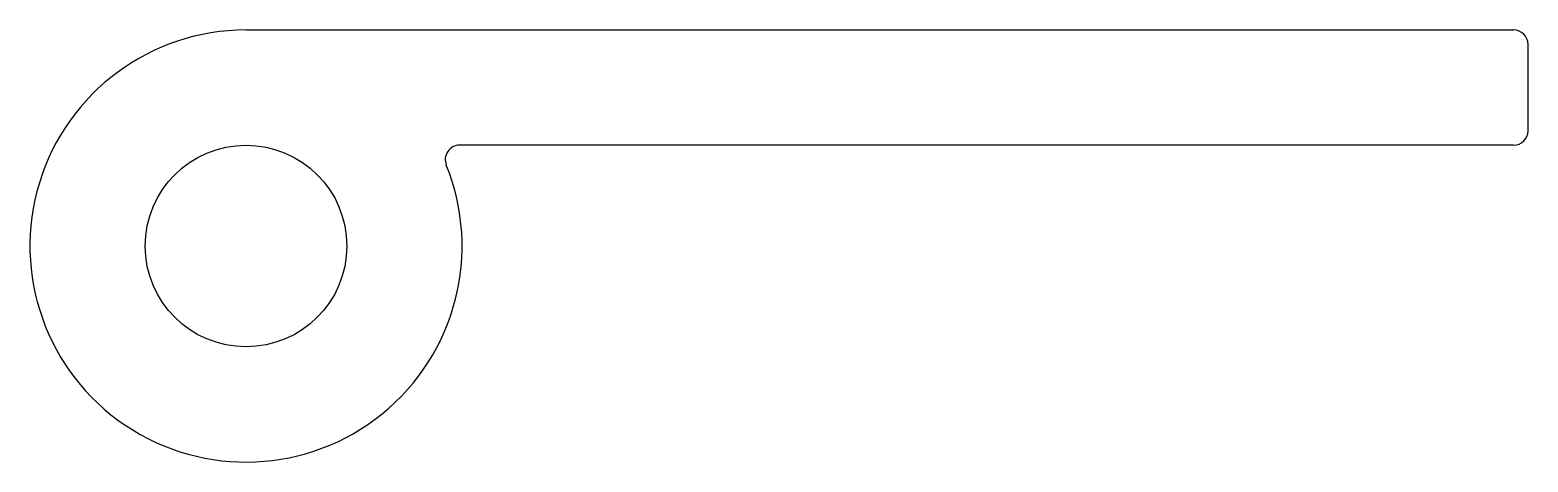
# Model space of a CAD drawing. Extents: x 1935 to 2039, y 1570 to 1600.
import ezdxf

# ---------------------------------------------------------------- set-up
doc = ezdxf.new("R2010")
doc.units = 0
doc.layers.get('0').update_dxf_attribs({"linetype": 'CONTINUOUS'})

msp = doc.modelspace()

# ---------------------------------------------------------------- linework, layer by layer
for p, q in [((1949.64, 1599.77, -120), (2037.64, 1599.77, -120)), ((2038.64, 1592.77, -120), (2038.64, 1598.77, -120)), ((2037.64, 1591.77, -120), (1964.47, 1591.77, -120))]:
    msp.add_line(p, q)
msp.add_circle((1949.64, 1584.77, -120), 7)
for centre, radius, start, end in [((1949.64, 1584.77, -120), 15, 90, 22.0243), ((2037.64, 1598.77, -120), 1, 0, 90), ((2037.64, 1592.77, -120), 1, 270, 360), ((1964.47, 1590.77, -120), 1, 90, 202.0243)]:
    msp.add_arc(centre, radius, start, end)

doc.saveas('drawing.dxf')
